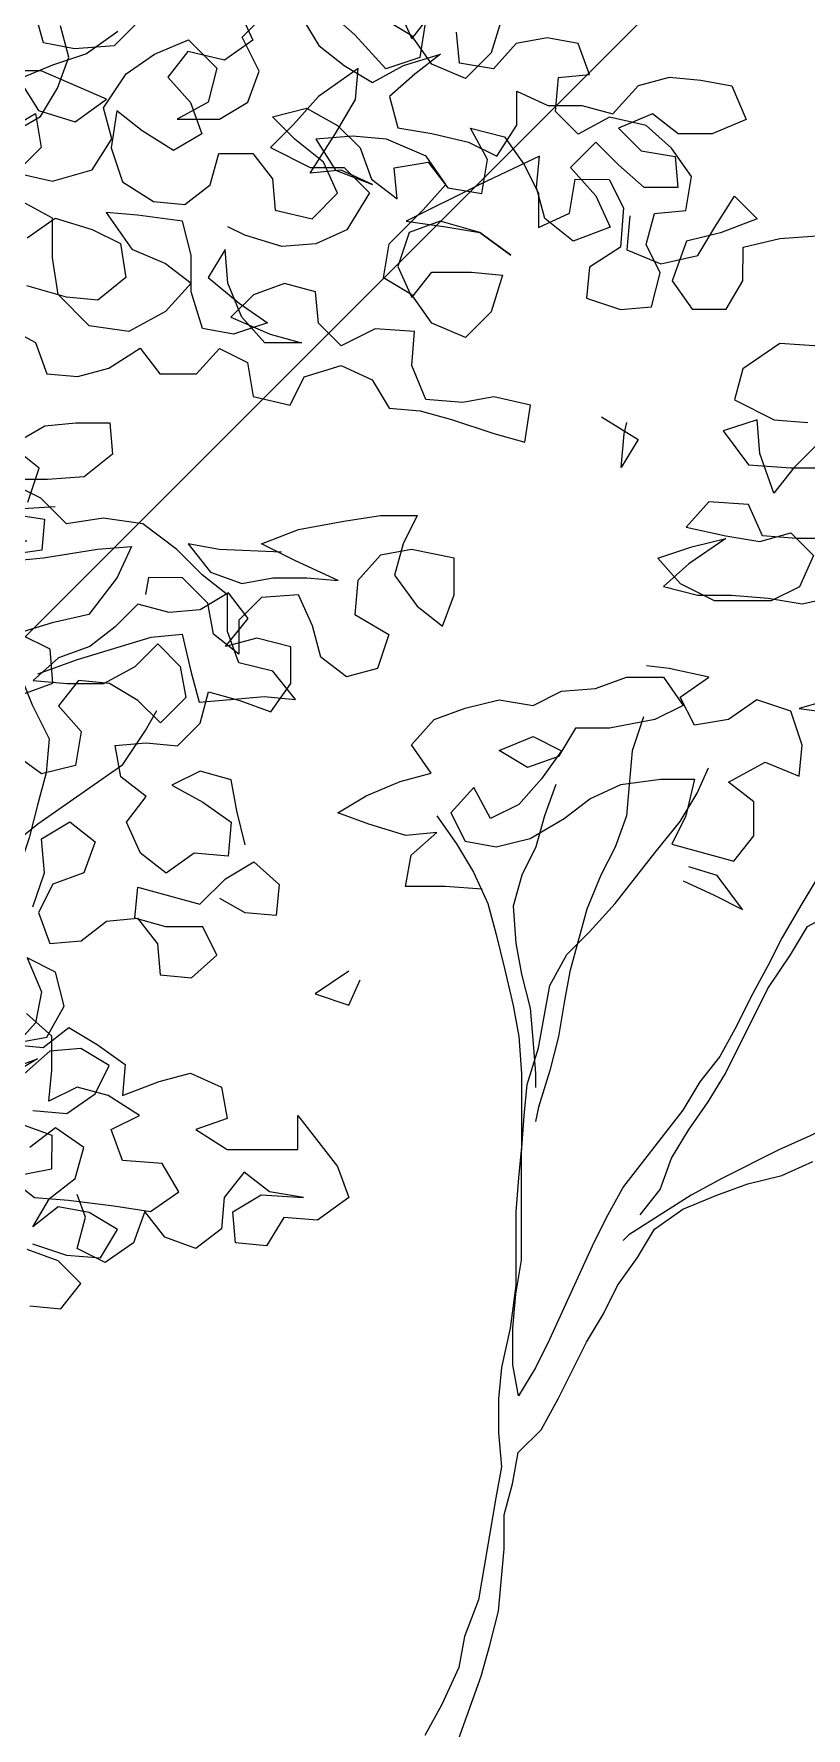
# Model space of a CAD drawing. Header units: inches. Extents: x 350994 to 353538, y 1581369 to 1583842.
# Drawn here: x 351498.115 to 351498.56, y 1583578.015 to 1583578.99 of the extents above; entities that cross this region are included whole.
import ezdxf

# ---------------------------------------------------------------- set-up
doc = ezdxf.new("R2010")
doc.units = ezdxf.units.IN
doc.header["$MEASUREMENT"] = 0
doc.linetypes.add('1', pattern=[0])
doc.layers.add('FOREST', color=96, linetype='Continuous')
doc.layers.add('TREE', color=81, linetype='1')

# ---------------------------------------------------------------- blocks, each defined once
blk = doc.blocks.new('TREE_4')
at = {"color": 94}
for points in [[(400, 8118), (414.4, 8086.1), (434.7, 8112.2)], [(507, 8109.2), (495.4, 8071.6), (469.3, 8045.6), (434.7, 8060.1), (414.4, 8089), (385.6, 8106.4)], [(-1.9, 7793.1), (29.9, 7775.7), (41.4, 7743.9), (73.2, 7741), (105, 7749.7), (136.8, 7769.9), (157, 7743.8), (194.6, 7743.8), (217.8, 7769.8), (246.7, 7755.3), (252.4, 7720.6), (290, 7711.9), (304.5, 7740.8), (342.1, 7752.3), (373.9, 7737.8), (391.2, 7708.9), (423, 7706), (454.8, 7697.3), (498.2, 7682.8), (530, 7674.1), (535.8, 7711.7), (498.2, 7720.4), (466.4, 7714.6), (428.8, 7717.6), (414.4, 7752.3), (417.3, 7787), (376.8, 7789.9), (342.1, 7772.6), (319, 7795.7), (316.1, 7827.5), (284.4, 7836.2), (252.5, 7824.7), (229.4, 7801.6), (269.8, 7784.2), (301.6, 7775.5), (264.1, 7775.5), (240.9, 7801.6), (226.5, 7836.3), (223.7, 7871), (206.3, 7842.1), (238.1, 7816), (267, 7795.8), (232.3, 7784.2), (200.5, 7790), (188.9, 7827.6), (189, 7865.2), (180.3, 7899.9), (134.1, 7905.8), (102.3, 7908.7), (128.3, 7871.1), (162.9, 7856.6), (188.9, 7836.3), (162.9, 7807.4), (125.3, 7787.2), (84.8, 7793), (53, 7824.9), (47.3, 7862.5), (47.3, 7902.9), (9.8, 7923.2)], [(21.3, 7882.7), (50.2, 7902.9), (87.8, 7891.3), (116.7, 7876.9), (122.4, 7842.2), (93.5, 7819.1), (61.7, 7822), (21.2, 7833.6)], [(114, 8093.7), (82.2, 8070.6), (47.5, 8059.1), (12.8, 8044.7), (33, 8012.8), (70.5, 8001.2), (102.4, 8024.3), (35.9, 8053.3), (-1.7, 8053.3)], [(1.1, 7992.6), (30.1, 8009.9), (35.8, 7975.2), (9.8, 7949.2), (47.4, 7940.5), (87.8, 7952.1), (108.1, 7983.8), (99.5, 8015.7), (122.6, 8050.3), (151.6, 8070.5), (186.3, 8085), (215.2, 8056), (206.5, 8021.3), (174.6, 8004), (218, 8004), (246.9, 8021.3), (258.5, 8053.1), (241.2, 8087.8), (267.3, 8113.8)], [(301.9, 8108), (319.3, 8079.1), (345.3, 8058.8), (374.2, 8041.4), (406, 8058.7), (443.6, 8070.3), (417.5, 8050.1), (391.5, 8027), (400.1, 7995.1), (434.8, 7989.3), (472.4, 7980.6), (501.3, 7966.1), (521.6, 7997.9), (521.6, 8032.6), (553.4, 8018.1), (588.1, 8018.1), (619.9, 8009.4), (645.9, 8038.3), (677.8, 8046.9), (709.6, 8044), (741.4, 8038.2), (755.8, 8003.5), (721.1, 7989.1), (686.4, 7989.1), (660.4, 8009.4), (625.7, 7994.9), (648.8, 7971.8), (683.5, 7966), (686.3, 7934.2), (651.6, 7934.2), (625.6, 7957.4), (602.5, 7980.5), (576.5, 7954.5), (602.5, 7925.6), (616.9, 7893.7), (579.3, 7879.3), (550.4, 7902.5), (541.8, 7934.3), (544.7, 7966.1), (483.9, 7937.2), (408.7, 7899.7), (449.2, 7893.9), (483.9, 7888.1), (515.7, 7864.9), (483.9, 7888.1), (443.4, 7899.7), (411.6, 7888.2), (400, 7853.5), (414.4, 7821.7), (434.7, 7847.7), (475.2, 7847.6), (507, 7844.7), (495.4, 7807.1), (469.3, 7781.1), (434.7, 7795.6), (414.4, 7824.5), (385.6, 7841.9), (391.4, 7876.6), (426.1, 7911.3), (449.2, 7937.3), (429, 7966.2), (388.6, 7983.6), (353.9, 7986.5), (316.3, 7983.7), (336.5, 7951.8), (374.1, 7937.3), (342.3, 7951.8), (310.5, 7949), (336.5, 7989.4), (356.8, 8024.1), (359.7, 8055.9), (319.2, 8027), (293.2, 7998.1), (270, 7975), (310.5, 7954.7), (345.2, 7954.7), (371.2, 7928.7), (348, 7891.1), (316.2, 7876.7), (281.5, 7873.8), (243.9, 7885.4), (226.6, 7894.1)], [(637.2, 7905.3), (634.2, 7870.6), (668.9, 7856.1), (706.5, 7864.8), (723.9, 7893.7), (744.1, 7925.4), (767.3, 7902.3), (729.7, 7887.9), (695, 7879.2), (680.5, 7838.8), (700.7, 7809.8), (735.4, 7809.8), (752.7, 7838.7), (752.8, 7873.4), (790.4, 7882), (828, 7884.9)], [(830.7, 7772.1), (790.3, 7775), (752.7, 7749.1), (744, 7717.3), (784.4, 7697), (819.1, 7694.1)], [(830.7, 7673.8), (804.6, 7647.8), (784.3, 7621.8), (769.9, 7662.3), (767.1, 7697), (732.4, 7685.5), (758.4, 7650.8), (801.7, 7647.8), (839.3, 7647.8)], [(865.3, 7575.5), (807.4, 7575.5), (772.7, 7578.5), (758.3, 7610.3), (717.8, 7613.2), (694.7, 7587.2), (735.2, 7578.5), (769.8, 7572.7), (801.7, 7581.3), (824.8, 7558.2), (810.3, 7526.4), (781.4, 7511.9), (723.5, 7512), (688.9, 7529.4), (665.7, 7555.4), (700.5, 7567), (735.2, 7575.6), (697.5, 7549.6), (671.5, 7526.5), (706.2, 7517.8), (740.9, 7517.8), (778.5, 7514.8), (813.2, 7509), (853.6, 7517.7)], [(850.7, 7413.6), (810.2, 7402.1), (853.5, 7396.2)], [(608.1, 7700), (645.6, 7676.9), (628.2, 7648), (631.2, 7682.7), (634.1, 7694.2)], [(32.4, 7437.5), (72.9, 7451.9), (148.1, 7474.9), (179.9, 7477.8), (188.6, 7440.2), (197.2, 7408.4), (229, 7411.3), (263.7, 7414.1), (295.5, 7411.2), (272.4, 7440.1), (237.7, 7448.8), (226.2, 7480.7), (226.2, 7518.2), (200.2, 7538.5), (174.2, 7564.5), (139.6, 7590.6), (99.1, 7596.4), (61.5, 7590.7), (35.5, 7616.7), (-5, 7637)], [(-19.5, 7550.3), (38.3, 7556), (93.3, 7564.6), (128, 7567.5), (113.5, 7535.7), (84.5, 7498.1), (46.9, 7489.5), (9.3, 7478)], [(49.9, 7608), (6.6, 7605.2), (-31, 7599.4), (-71.5, 7596.6), (-39.7, 7587.9), (0.8, 7573.4), (21, 7573.4)], [(281.2, 7561.6), (217.6, 7564.5), (185.8, 7570.3), (208.9, 7541.4), (240.7, 7529.8), (272.5, 7535.5), (307.2, 7535.5), (339, 7532.6), (295.7, 7552.9), (261, 7570.2), (298.6, 7584.7), (344.8, 7593.3), (382.4, 7599.1), (420, 7599), (405.5, 7570.1), (396.8, 7538.3), (419.9, 7506.5), (445.9, 7486.2), (457.5, 7518), (457.6, 7555.6), (414.2, 7564.3), (382.4, 7558.6), (359.2, 7532.6), (356.3, 7497.9), (391, 7477.6), (379.4, 7442.9), (347.6, 7434.3), (321.6, 7454.5), (312.9, 7486.4), (298.5, 7518.2), (260.9, 7515.3), (237.8, 7492.2), (237.7, 7457.5), (211.7, 7477.8), (206, 7509.6), (180, 7535.6), (145.3, 7535.7), (142.4, 7518.3)], [(830.3, 7231.4), (812.9, 7202.5), (792.6, 7167.9), (778.1, 7139), (760.7, 7107.2), (746.3, 7078.3), (728.9, 7046.5), (708.6, 7020.5), (691.3, 6991.6), (630.5, 6913.6), (613.1, 6881.8), (598.6, 6852.9), (555.1, 6757.5), (540.7, 6728.6), (523.3, 6699.7), (517.5, 6731.5), (517.6, 6769.1), (520.5, 6803.8), (526.3, 6838.5), (526.4, 6948.4), (529.3, 6986), (532.3, 7017.8), (543.9, 7055.3), (555.5, 7118.9), (572.9, 7150.7), (596, 7173.8), (622.1, 7202.7), (662.6, 7254.7), (688.6, 7286.5), (706, 7315.4), (717.6, 7341.4)], [(9.4, 7483.7), (9.3, 7449), (26.6, 7405.7), (43.9, 7370.9), (41, 7336.3), (32.3, 7304.5), (23.6, 7269.8), (12, 7235.1), (3.3, 7197.5), (0.4, 7165.7), (0.3, 7116.6)], [(486.2, 7217.3), (448.6, 7220.2), (408.1, 7220.3), (413.9, 7252.1), (440, 7275.2), (408.2, 7272.3), (370.6, 7283.9), (338.8, 7295.5), (367.7, 7312.8), (402.4, 7327.3), (434.2, 7335.9), (414, 7364.8), (437.2, 7390.8), (469, 7402.4), (503.7, 7411), (538.4, 7405.2), (567.3, 7419.6), (602, 7422.5), (633.8, 7434), (671.4, 7434), (691.6, 7405.1), (662.7, 7390.6), (616.4, 7382), (581.7, 7382), (564.4, 7353.1), (532.5, 7341.6), (503.7, 7359), (538.4, 7373.4), (567.3, 7358.9), (547, 7330), (523.8, 7304), (494.9, 7289.6), (477.6, 7321.4), (454.4, 7295.4), (468.9, 7266.5), (500.7, 7260.7), (535.4, 7269.3), (570.1, 7289.5), (596.1, 7309.7), (627.9, 7324.2), (668.4, 7329.9), (703.1, 7329.9), (694.4, 7292.3), (679.9, 7263.4), (743.5, 7246), (763.8, 7272), (763.8, 7306.7), (737.8, 7326.9), (775.4, 7347.1), (810.1, 7332.7), (813, 7364.5), (801.5, 7399.2), (766.8, 7410.8), (737.9, 7390.6), (703.2, 7384.8), (688.7, 7413.7), (717.7, 7433.9), (677.2, 7442.7), (654.1, 7445.6)], [(0.4, 7157), (-8.3, 7191.7), (-14, 7226.4), (0.5, 7258.2), (32.3, 7284.2), (119.1, 7344.9), (142.3, 7379.5), (153.8, 7399.8)], [(651.1, 7393.5), (639.5, 7358.8), (636.6, 7324.1), (633.7, 7292.3), (622.1, 7260.5), (607.6, 7231.7), (593.1, 7197), (575.7, 7133.4), (569.9, 7101.6), (564.1, 7066.9), (555.4, 7032.2), (543.8, 6994.6), (540.9, 6980.2)], [(647.8, 6884.7), (668, 6910.7), (679.6, 6942.5), (697, 6971.4), (717.3, 7000.2), (734.7, 7029.1), (778.1, 7115.8), (801.3, 7150.5), (818.6, 7179.4), (850.5, 7196.7), (882.3, 7211.2), (911.2, 7225.6), (940.1, 7242.9), (966.2, 7266), (989.3, 7289.1), (1015.4, 7312.2), (1047.2, 7338.2), (1073.2, 7364.2), (1084.8, 7381.6)], [(561.4, 7324.2), (549.9, 7292.4), (541.1, 7260.6), (526.7, 7231.7), (518, 7199.9), (520.8, 7162.3), (526.6, 7130.5), (535.2, 7095.8), (538.1, 7064), (540.9, 7029.3), (540.9, 7014.9)], [(440, 7292.5), (460.2, 7263.6), (477.5, 7234.7), (491.9, 7202.8), (500.6, 7171), (509.2, 7136.3), (517.9, 7098.7), (523.6, 7066.9), (526.5, 7029.3), (526.4, 6954.2), (523.5, 6922.4), (520.6, 6887.7), (520.5, 6812.5), (514.7, 6769.1), (506, 6728.7), (503, 6696.9), (503, 6662.2), (505.9, 6627.5), (500.1, 6595.7), (482.6, 6491.6), (468.1, 6454), (462.3, 6422.2), (444.9, 6384.6), (427.6, 6352.9)], [(691.5, 7225.8), (723.3, 7211.3), (752.2, 7196.8), (726.2, 7231.5), (697.3, 7240.2)], [(350.2, 7133.6), (315.5, 7110.5), (350.2, 7098.9), (361.8, 7124.9)], [(462.3, 6349.9), (485.4, 6413.5), (494.1, 6445.3), (502.8, 6480), (508.7, 6543.6), (508.7, 6578.3), (517.4, 6610.1), (523.2, 6641.9), (546.4, 6665), (563.8, 6696.8), (592.7, 6754.6), (610.1, 6783.5), (624.6, 6812.4), (644.9, 6841.3), (662.2, 6870.2), (691.2, 6890.4), (725.9, 6904.8), (757.7, 6916.4), (792.4, 6925), (824.2, 6939.4)], [(14.7, 6977.8), (46.5, 6966.2), (46.4, 6931.5), (3.1, 6922.8), (29.1, 6902.6), (63.8, 6899.6), (110, 6893.8), (147.6, 6888), (176.5, 6908.2), (159.2, 6937.1), (118.7, 6940.1), (107.2, 6971.9), (136.1, 6986.3), (104.3, 7006.6), (72.5, 7015.3), (43.6, 7000.9), (46.5, 7032.7), (46.6, 7067.4), (20.6, 7090.5)], [(0.3, 7032.7), (32.1, 7044.2), (3.2, 7026.9)], [(6.1, 7058.7), (37.9, 7055.8), (63.9, 7076), (92.8, 7058.6), (121.7, 7038.4), (118.8, 7006.6), (156.4, 7021), (188.2, 7029.6), (220, 7015.2), (225.7, 6983.3), (193.9, 6971.8), (225.7, 6951.5), (298, 6951.5), (298, 6986.2), (338.5, 6934.1), (350, 6902.3), (318.2, 6879.2), (283.5, 6882.1), (266.1, 6853.2), (234.3, 6856.1), (231.4, 6887.9), (260.4, 6905.3), (303.7, 6902.3), (269, 6908.1), (243, 6928.4), (222.8, 6902.4), (219.9, 6870.6), (193.8, 6850.4), (162, 6862), (141.8, 6888), (130.2, 6856.2), (101.3, 6836), (72.4, 6850.5), (81.1, 6882.3), (72.4, 6905.4)], [(960.2, 7063.6), (937.1, 7037.6), (911, 7014.5), (879.2, 6997.2), (850.3, 6979.9), (821.3, 6965.5), (789.5, 6951), (731.7, 6922.2), (699.8, 6904.8), (636.2, 6864.4), (630.4, 6858.7)], [(1778.5, 5886.8), (1813.3, 5907), (1830.6, 5935.9), (1842.2, 5967.7), (1833.6, 5999.5)], [(1911.6, 6002.3), (1888.5, 5979.2), (1848, 5976.3), (1816.2, 5982.2), (1807.6, 6014)], [(2015.7, 6016.7), (2030.2, 5984.9), (2001.2, 5964.6), (1963.7, 5973.3), (1943.4, 5947.3), (1966.5, 5921.3), (1978, 5889.5), (1949.1, 5872.2), (1917.3, 5892.4), (1891.3, 5912.7), (1885.5, 5875.1), (1897, 5840.4), (1928.8, 5820.1), (1960.6, 5817.2), (1986.7, 5837.4), (1995.4, 5869.2), (2030.1, 5869.2), (2050.3, 5843.2), (2053.1, 5811.4), (2090.7, 5802.6), (2116.8, 5828.6), (2102.3, 5860.5), (2073.4, 5883.6), (2050.3, 5906.8), (2085, 5915.4), (2116.8, 5898), (2139.9, 5874.9), (2151.5, 5843.1), (2177.5, 5822.8), (2174.6, 5854.6), (2209.3, 5860.4), (2229.5, 5834.3), (2264.2, 5828.5), (2270, 5863.2), (2252.7, 5895), (2287.4, 5886.3), (2307.6, 5857.4), (2322, 5828.5), (2322, 5793.8), (2353.8, 5808.2), (2359.6, 5842.9), (2394.3, 5842.8), (2408.8, 5813.9), (2405.8, 5773.4), (2374, 5753.2), (2371.1, 5721.4), (2405.8, 5709.8), (2437.6, 5712.7), (2446.3, 5747.4), (2431.9, 5776.3), (2440.6, 5808.1), (2472.4, 5811), (2478.2, 5845.7), (2458, 5874.6), (2432, 5897.7), (2394.4, 5906.5), (2362.6, 5889.1), (2339.5, 5912.3), (2342.4, 5947), (2374.2, 5949.8), (2362.7, 5981.7), (2330.9, 5987.5), (2299.1, 5981.7), (2275.9, 5955.7), (2241.2, 5961.5), (2238.4, 5993.3)], [(2206.6, 6004.9), (2200.7, 5967.3), (2166, 5955.8), (2134.3, 5990.5), (2108.3, 6013.7)], [(2022.5, 5163.1), (2013.8, 5197.8), (2008.1, 5229.6), (1976.3, 5238.3), (1947.3, 5223.9), (1979.1, 5206.5), (2008, 5186.2), (2005.1, 5151.5), (1970.4, 5154.4), (1941.5, 5134.2), (1915.5, 5154.5), (1901.1, 5186.3), (1921.3, 5212.3), (1895.3, 5232.6), (1889.6, 5264.4), (1921.4, 5267.3), (1953.2, 5264.3), (1976.3, 5287.4), (1985, 5319.2), (2016.8, 5310.5), (2048.6, 5298.9), (2068.9, 5327.8), (2068.9, 5365.4), (2034.2, 5374.1), (2002.4, 5365.5), (2025.6, 5394.4), (2005.4, 5420.4), (1976.4, 5403.1), (1944.6, 5400.2), (1912.8, 5408.9), (1889.7, 5385.8), (1863.6, 5365.6), (1831.8, 5354.1), (1805.8, 5331), (1840.5, 5328), (1878.1, 5328), (1909.9, 5345.3), (1933, 5368.4), (1956.1, 5345.3), (1961.9, 5313.5), (1935.8, 5287.5), (1912.7, 5310.6), (1883.8, 5328), (1852, 5330.9), (1831.8, 5304.9), (1854.9, 5278.9), (1849.1, 5244.2), (1814.4, 5235.5), (1782.6, 5258.7)], [(1794.2, 5316.5), (1826, 5328.1), (1823.1, 5362.8), (1794.3, 5377.2)], [(1800.2, 5513.1), (1811.8, 5547.8), (1782.9, 5571), (1817.6, 5591.2), (1849.4, 5594), (1884.1, 5594), (1886.9, 5562.2), (1858, 5539.1), (1820.4, 5536.2), (1785.7, 5536.3)], [(1779.9, 5501.6), (1817.5, 5495.8), (1814.6, 5464), (1774.1, 5458.2)], [(1802.3, 4692), (1834.1, 4689.1), (1854.4, 4715.1), (1831.3, 4738.2), (1799.5, 4749.8)], [(1805.2, 4755.6), (1839.9, 4744), (1874.6, 4741.1), (1892, 4770), (1863.1, 4787.4), (1831.3, 4793.2), (1805.3, 4772.9), (1822.6, 4801.8), (1848.7, 4822.1), (1857.4, 4853.9), (1828.5, 4874.1), (1802.4, 4853.9)], [(1805.4, 4891.5), (1840.1, 4888.6), (1869, 4908.8), (1883.5, 4937.7), (1854.6, 4955.1), (1822.8, 4952.2), (1796.7, 4929.1)], [(1788.1, 4960.9), (1819.9, 4966.7), (1837.3, 4998.4), (1828.6, 5033.1), (1799.7, 5047.6), (1814.2, 5012.9), (1808.3, 4981.1), (1782.3, 4952.2)], [(1805.6, 5099.7), (1817.2, 5134.3), (1814.3, 5169), (1843.2, 5186.4), (1869.2, 5166.1), (1857.6, 5134.3), (1825.8, 5122.8), (1811.3, 5093.9), (1822.9, 5062.1), (1854.7, 5064.9), (1880.7, 5085.1), (1912.5, 5088), (1932.7, 5062), (1935.6, 5030.2), (1967.4, 5027.2), (1993.5, 5050.3), (1979, 5079.3), (1941.4, 5079.3), (1909.6, 5088), (1912.6, 5119.8), (1976.2, 5102.4), (2002.2, 5128.4), (2031.1, 5145.7), (2057.1, 5122.6), (2054.2, 5090.8), (2022.4, 5093.7), (1996.4, 5108.2)]]:
    blk.add_lwpolyline(points, dxfattribs=at)

msp = doc.modelspace()

# ---------------------------------------------------------------- hatches: boundary and pattern name
at = {"layer": 'FOREST', "lineweight": 5}
h = msp.add_hatch(dxfattribs=at)
h.set_pattern_fill('ANSI31', color=96, scale=50, style=0)
h.paths.add_polyline_path([(351604.92742, 1583347.98001), (351663.00361, 1583522.95042), (351611.87793, 1583545.35936), (351490.29156, 1583598.08515), (351436.56964, 1583404.46462), (351529.74504, 1583373.17051)])
h.paths.add_polyline_path([(351517.5086, 1583480.13966), (351575.36575, 1583480.13966), (351575.36575, 1583465.13966), (351517.5086, 1583465.13966)], flags=24)

# ---------------------------------------------------------------- block references
at = {"layer": 'TREE', "lineweight": 5, "xscale": 0.0005632341344607994, "yscale": 0.0005632341490127146, "zscale": 0.0005632341444477617}
for p in [(351497.09787, 1583575.61515), (351498.09942, 1583574.43254)]:
    msp.add_blockref('TREE_4', p, dxfattribs=at)

doc.saveas('drawing.dxf')
